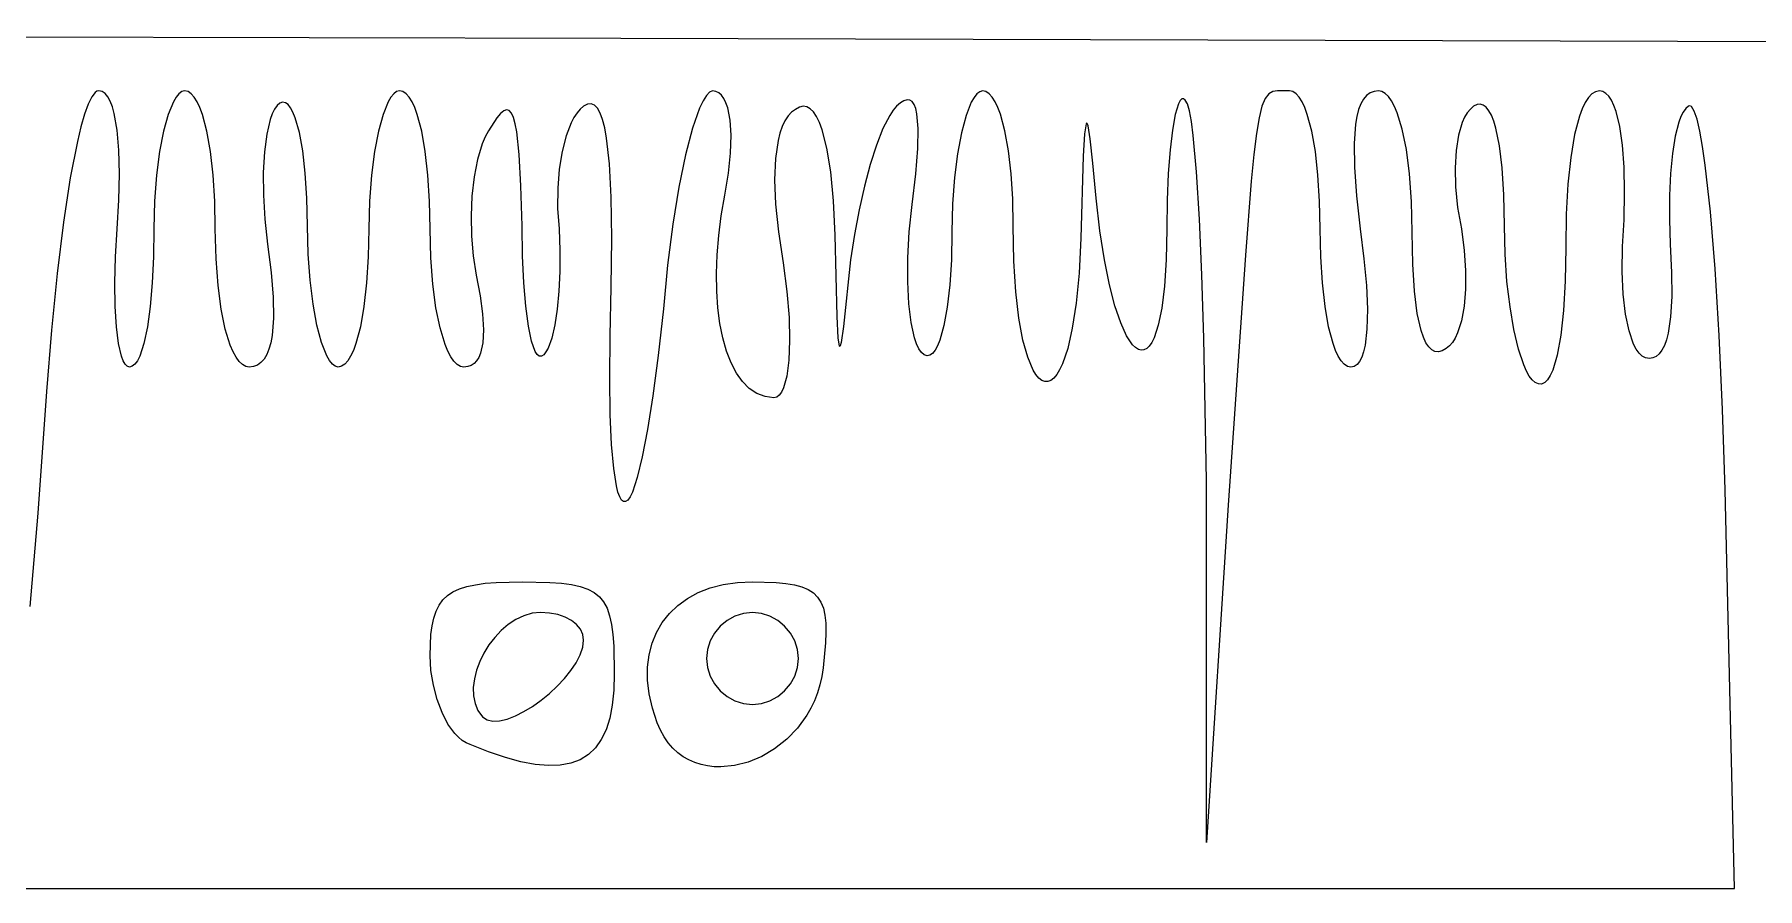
# Model space of a CAD drawing. Extents: x 27 to 7227, y -6929 to 395.
# Drawn here: x 6156.1 to 6601.7, y -6135.3 to -5914.3 of the extents above; entities that cross this region are included whole.
import ezdxf

# ---------------------------------------------------------------- set-up
doc = ezdxf.new("R2010")
doc.units = 0

msp = doc.modelspace()

# ---------------------------------------------------------------- linework, layer by layer
at = {"layer": 'Layer 1'}
for p, q in [((5798.227371, -5914.288787), (6307.72075, -5915.215862)), ((6307.72075, -5915.215862), (6707.118348, -5916.36618)), ((6170.858455, -5930.458991), (6169.933703, -5932.344727)), ((6171.773904, -5929.301118), (6170.858455, -5930.458991)), ((6172.226687, -5929.006393), (6171.773904, -5929.301118)), ((6172.6754, -5928.90715), (6172.226687, -5929.006393)), ((6173.531162, -5929.081559), (6172.6754, -5928.90715)), ((6174.312509, -5929.595482), (6173.531162, -5929.081559)), ((6175.019443, -5930.434968), (6174.312509, -5929.595482)), ((6175.651962, -5931.586064), (6175.019443, -5930.434968)), ((6192.694139, -5930.502983), (6191.985849, -5931.697678)), ((6193.41987, -5929.628036), (6192.694139, -5930.502983)), ((6194.157228, -5929.090278), (6193.41987, -5929.628036)), ((6194.9004, -5928.90715), (6194.157228, -5929.090278)), ((6195.774378, -5929.090278), (6194.9004, -5928.90715)), ((6196.608823, -5929.628036), (6195.774378, -5929.090278)), ((6197.40141, -5930.502983), (6196.608823, -5929.628036)), ((6198.149814, -5931.697678), (6197.40141, -5930.502983)), ((6248.256639, -5930.502983), (6247.548349, -5931.697678)), ((6248.98237, -5929.628036), (6248.256639, -5930.502983)), ((6249.719728, -5929.090278), (6248.98237, -5929.628036)), ((6250.4629, -5928.90715), (6249.719728, -5929.090278)), ((6251.336878, -5929.090278), (6250.4629, -5928.90715)), ((6252.171323, -5929.628036), (6251.336878, -5929.090278)), ((6252.96391, -5930.502983), (6252.171323, -5929.628036)), ((6253.712314, -5931.697678), (6252.96391, -5930.502983)), ((6329.837948, -5930.059068), (6328.983734, -5931.4553)), ((6330.654954, -5929.200012), (6329.837948, -5930.059068)), ((6331.42545, -5928.9072), (6330.654954, -5929.200012)), ((6332.280824, -5929.035874), (6331.42545, -5928.9072)), ((6333.059459, -5929.415696), (6332.280824, -5929.035874)), ((6333.759028, -5930.037364), (6333.059459, -5929.415696)), ((6334.377208, -5930.891575), (6333.759028, -5930.037364)), ((6334.911671, -5931.969029), (6334.377208, -5930.891575)), ((6381.752029, -5931.18412), (6380.946458, -5931.42791)), ((6382.461095, -5931.263567), (6381.752029, -5931.18412)), ((6383.072491, -5931.668577), (6382.461095, -5931.263567)), ((6399.069189, -5930.57628), (6398.360899, -5931.821744)), ((6399.79492, -5929.662191), (6399.069189, -5930.57628)), ((6400.532278, -5929.099242), (6399.79492, -5929.662191)), ((6401.27545, -5928.9072), (6400.532278, -5929.099242)), ((6402.149428, -5929.090135), (6401.27545, -5928.9072)), ((6402.983873, -5929.626536), (6402.149428, -5929.090135)), ((6403.77646, -5930.497801), (6402.983873, -5929.626536)), ((6404.524864, -5931.685325), (6403.77646, -5930.497801)), ((6452.774682, -5930.962938), (6452.339244, -5931.417562)), ((6453.217097, -5930.912942), (6452.774682, -5930.962938)), ((6453.663, -5931.2885), (6453.217097, -5930.912942)), ((6454.239903, -5932.219459), (6453.663, -5931.2885)), ((6474.346621, -5930.89865), (6473.534655, -5932.883988)), ((6475.267883, -5929.688844), (6474.346621, -5930.89865)), ((6476.328671, -5929.069698), (6475.267883, -5929.688844)), ((6477.559216, -5928.85634), (6476.328671, -5929.069698)), ((6480.6505, -5928.9075), (6477.559216, -5928.85634)), ((6481.524478, -5929.090628), (6480.6505, -5928.9075)), ((6482.358923, -5929.628386), (6481.524478, -5929.090628)), ((6483.15151, -5930.503333), (6482.358923, -5929.628386)), ((6483.899914, -5931.698028), (6483.15151, -5930.503333)), ((6499.799719, -5931.028302), (6499.111389, -5932.235787)), ((6500.59967, -5930.095219), (6499.799719, -5931.028302)), ((6501.511242, -5929.433049), (6500.59967, -5930.095219)), ((6502.534436, -5929.038306), (6501.511242, -5929.433049)), ((6503.66925, -5928.9075), (6502.534436, -5929.038306)), ((6504.552142, -5929.073381), (6503.66925, -5928.9075)), ((6505.411779, -5929.564824), (6504.552142, -5929.073381)), ((6506.243511, -5930.372527), (6505.411779, -5929.564824)), ((6507.042687, -5931.487188), (6506.243511, -5930.372527)), ((6557.950239, -5930.602841), (6557.110949, -5931.884155)), ((6558.848828, -5929.670342), (6557.950239, -5930.602841)), ((6559.805552, -5929.100611), (6558.848828, -5929.670342)), ((6560.81925, -5928.9076), (6559.805552, -5929.100611)), ((6561.68412, -5929.063985), (6560.81925, -5928.9076)), ((6562.492016, -5929.526165), (6561.68412, -5929.063985)), ((6563.241777, -5930.283675), (6562.492016, -5929.526165)), ((6563.932238, -5931.32605), (6563.241777, -5930.283675)), ((6564.562239, -5932.642827), (6563.932238, -5931.32605)), ((6169.0043, -5934.92228), (6168.074897, -5938.155606)), ((6169.933703, -5932.344727), (6169.0043, -5934.92228)), ((6176.210068, -5933.034817), (6175.651962, -5931.586064)), ((6176.693759, -5934.767273), (6176.210068, -5933.034817)), ((6177.4379, -5939.027488), (6176.693759, -5934.767273)), ((6190.644846, -5934.97655), (6189.443369, -5939.325125)), ((6191.985849, -5931.697678), (6190.644846, -5934.97655)), ((6198.851709, -5933.194681), (6198.149814, -5931.697678)), ((6199.50477, -5934.97655), (6198.851709, -5933.194681)), ((6200.655087, -5939.325125), (6199.50477, -5934.97655)), ((6217.53584, -5934.83964), (6217.001377, -5936.336254)), ((6218.13309, -5933.61859), (6217.53584, -5934.83964)), ((6218.790802, -5932.692872), (6218.13309, -5933.61859)), ((6219.50665, -5932.08225), (6218.790802, -5932.692872)), ((6220.240908, -5931.828397), (6219.50665, -5932.08225)), ((6220.953073, -5931.948937), (6220.240908, -5931.828397)), ((6221.639659, -5932.427592), (6220.953073, -5931.948937)), ((6222.297177, -5933.248084), (6221.639659, -5932.427592)), ((6222.922139, -5934.394136), (6222.297177, -5933.248084)), ((6223.511057, -5935.849471), (6222.922139, -5934.394136)), ((6224.566806, -5939.622875), (6223.511057, -5935.849471)), ((6246.207346, -5934.97655), (6245.005869, -5939.325125)), ((6247.548349, -5931.697678), (6246.207346, -5934.97655)), ((6254.414209, -5933.194681), (6253.712314, -5931.697678)), ((6255.06727, -5934.97655), (6254.414209, -5933.194681)), ((6256.217587, -5939.325125), (6255.06727, -5934.97655)), ((6275.647409, -5935.823028), (6273.48165, -5939.22595)), ((6276.577391, -5934.717467), (6275.647409, -5935.823028)), ((6277.413193, -5934.029325), (6276.577391, -5934.717467)), ((6278.160628, -5933.773718), (6277.413193, -5934.029325)), ((6278.82551, -5933.965759), (6278.160628, -5933.773718)), ((6279.413652, -5934.620565), (6278.82551, -5933.965759)), ((6279.930869, -5935.75325), (6279.413652, -5934.620565)), ((6280.382973, -5937.378929), (6279.930869, -5935.75325)), ((6295.597354, -5935.760658), (6294.863291, -5937.167161)), ((6296.382578, -5934.565769), (6295.597354, -5935.760658)), ((6297.21431, -5933.598774), (6296.382578, -5934.565769)), ((6298.0879, -5932.87595), (6297.21431, -5933.598774)), ((6299.09249, -5932.34671), (6298.0879, -5932.87595)), ((6300.022666, -5932.251165), (6299.09249, -5932.34671)), ((6300.878427, -5932.59513), (6300.022666, -5932.251165)), ((6301.659775, -5933.384417), (6300.878427, -5932.59513)), ((6302.366709, -5934.624841), (6301.659775, -5933.384417)), ((6302.999228, -5936.322213), (6302.366709, -5934.624841)), ((6328.101615, -5933.359641), (6326.290867, -5938.576375)), ((6328.983734, -5931.4553), (6328.101615, -5933.359641)), ((6335.360094, -5933.260423), (6334.911671, -5931.969029)), ((6335.989513, -5936.447825), (6335.360094, -5933.260423)), ((6350.962242, -5935.375022), (6350.160353, -5936.60673)), ((6351.861799, -5934.394462), (6350.962242, -5935.375022)), ((6352.8567, -5933.6697), (6351.861799, -5934.394462)), ((6353.879515, -5933.10209), (6352.8567, -5933.6697)), ((6354.862796, -5932.886786), (6353.879515, -5933.10209)), ((6355.804218, -5933.022623), (6354.862796, -5932.886786)), ((6356.701455, -5933.508441), (6355.804218, -5933.022623)), ((6357.552184, -5934.343075), (6356.701455, -5933.508441)), ((6358.354077, -5935.525363), (6357.552184, -5934.343075)), ((6359.104809, -5937.054142), (6358.354077, -5935.525363)), ((6377.269163, -5935.232345), (6375.515783, -5938.630587)), ((6378.158063, -5933.914596), (6377.269163, -5935.232345)), ((6379.05045, -5932.8759), (6378.158063, -5933.914596)), ((6380.045544, -5931.992612), (6379.05045, -5932.8759)), ((6380.946458, -5931.42791), (6380.045544, -5931.992612)), ((6383.585057, -5932.401475), (6383.072491, -5931.668577)), ((6383.997629, -5933.464587), (6383.585057, -5932.401475)), ((6384.309044, -5934.860238), (6383.997629, -5933.464587)), ((6384.623753, -5938.658458), (6384.309044, -5934.860238)), ((6397.019896, -5935.227731), (6395.818419, -5939.722025)), ((6398.360899, -5931.821744), (6397.019896, -5935.227731)), ((6405.226759, -5933.170506), (6404.524864, -5931.685325)), ((6405.87982, -5934.934739), (6405.226759, -5933.170506)), ((6407.030138, -5939.22595), (6405.87982, -5934.934739)), ((6451.109667, -5934.999901), (6450.388781, -5939.027563)), ((6451.91427, -5932.255883), (6451.109667, -5934.999901)), ((6452.339244, -5931.417562), (6451.91427, -5932.255883)), ((6454.780761, -5934.085241), (6454.239903, -5932.219459)), ((6455.286738, -5936.834687), (6454.780761, -5934.085241)), ((6472.801754, -5935.829731), (6472.117688, -5939.92075)), ((6473.534655, -5932.883988), (6472.801754, -5935.829731)), ((6484.601809, -5933.195031), (6483.899914, -5931.698028)), ((6485.25487, -5934.9769), (6484.601809, -5933.195031)), ((6486.405188, -5939.325475), (6485.25487, -5934.9769)), ((6498.069592, -5935.487916), (6497.716125, -5937.539538)), ((6498.53468, -5933.721162), (6498.069592, -5935.487916)), ((6499.111389, -5932.235787), (6498.53468, -5933.721162)), ((6507.804656, -5932.899504), (6507.042687, -5931.487188)), ((6508.524768, -5934.600176), (6507.804656, -5932.899504)), ((6509.820813, -5938.829375), (6508.524768, -5934.600176)), ((6525.941922, -5935.692984), (6525.323742, -5937.055883)), ((6526.641491, -5934.533561), (6525.941922, -5935.692984)), ((6527.420126, -5933.590403), (6526.641491, -5934.533561)), ((6528.2755, -5932.8763), (6527.420126, -5933.590403)), ((6529.149478, -5932.447838), (6528.2755, -5932.8763)), ((6529.983923, -5932.350751), (6529.149478, -5932.447838)), ((6530.77651, -5932.58155), (6529.983923, -5932.350751)), ((6531.524914, -5933.136748), (6530.77651, -5932.58155)), ((6532.226809, -5934.012857), (6531.524914, -5933.136748)), ((6532.87987, -5935.206388), (6532.226809, -5934.012857)), ((6533.481771, -5936.713852), (6532.87987, -5935.206388)), ((6555.614917, -5935.437418), (6554.370031, -5940.218513)), ((6556.332121, -5933.500331), (6555.614917, -5935.437418)), ((6557.110949, -5931.884155), (6556.332121, -5933.500331)), ((6565.130615, -5934.223541), (6564.562239, -5932.642827)), ((6566.077844, -5938.134925), (6565.130615, -5934.223541)), ((6581.856726, -5935.560535), (6581.307922, -5937.006374)), ((6582.46134, -5934.378632), (6581.856726, -5935.560535)), ((6583.121765, -5933.478107), (6582.46134, -5934.378632)), ((6583.838, -5932.8764), (6583.121765, -5933.478107)), ((6584.209998, -5932.789322), (6583.838, -5932.8764)), ((6584.581559, -5932.970395), (6584.209998, -5932.789322)), ((6585.32163, -5934.112), (6584.581559, -5932.970395)), ((6586.054725, -5936.251217), (6585.32163, -5934.112)), ((6168.074897, -5938.155606), (6167.150145, -5942.008663)), ((6177.884384, -5944.255085), (6177.4379, -5939.027488)), ((6189.443369, -5939.325125), (6188.427927, -5944.603879)), ((6201.582163, -5944.603879), (6200.655087, -5939.325125)), ((6216.130112, -5940.077111), (6215.5379, -5944.683031)), ((6217.001377, -5936.336254), (6216.130112, -5940.077111)), ((6225.436521, -5944.438076), (6224.566806, -5939.622875)), ((6245.005869, -5939.325125), (6243.990427, -5944.603879)), ((6257.144663, -5944.603879), (6256.217587, -5939.325125)), ((6273.48165, -5939.22595), (6272.634996, -5940.813449)), ((6280.775778, -5939.512716), (6280.382973, -5937.378929)), ((6281.406748, -5945.365075), (6280.775778, -5939.512716)), ((6294.863291, -5937.167161), (6293.567246, -5940.5499)), ((6303.557334, -5938.48235), (6302.999228, -5936.322213)), ((6304.041025, -5941.111063), (6303.557334, -5938.48235)), ((6326.290867, -5938.576375), (6324.480119, -5945.476725)), ((6336.246861, -5940.379368), (6335.989513, -5936.447825)), ((6348.858882, -5939.804984), (6348.363951, -5941.762229)), ((6349.458458, -5938.084934), (6348.858882, -5939.804984)), ((6350.160353, -5936.60673), (6349.458458, -5938.084934)), ((6359.802056, -5938.92825), (6359.104809, -5937.054142)), ((6361.026791, -5943.7078), (6359.802056, -5938.92825)), ((6375.515783, -5938.630587), (6373.818214, -5942.921798)), ((6384.519884, -5943.814739), (6384.623753, -5938.658458)), ((6395.818419, -5939.722025), (6394.802977, -5945.146497)), ((6407.957213, -5944.41013), (6407.030138, -5939.22595)), ((6427.652135, -5940.022852), (6427.295567, -5945.749619)), ((6428.064513, -5937.440075), (6427.652135, -5940.022852)), ((6428.178507, -5937.274729), (6428.064513, -5937.440075)), ((6428.297444, -5937.298615), (6428.178507, -5937.274729)), ((6428.551304, -5937.90827), (6428.297444, -5937.298615)), ((6429.131114, -5941.334419), (6428.551304, -5937.90827)), ((6450.388781, -5939.027563), (6449.779516, -5944.171435)), ((6455.758996, -5940.416639), (6455.286738, -5936.834687)), ((6472.117688, -5939.92075), (6471.452224, -5945.341917)), ((6487.332263, -5944.604229), (6486.405188, -5939.325475)), ((6497.716125, -5937.539538), (6497.344055, -5942.511333)), ((6510.893615, -5944.100371), (6509.820813, -5938.829375)), ((6525.323742, -5937.055883), (6524.340856, -5940.340947)), ((6534.030188, -5938.531763), (6533.481771, -5936.713852)), ((6534.957263, -5943.084967), (6534.030188, -5938.531763)), ((6554.370031, -5940.218513), (6553.385595, -5946.115818)), ((6566.764624, -5942.976487), (6566.077844, -5938.134925)), ((6581.307922, -5937.006374), (6580.377746, -5940.620103)), ((6586.777355, -5939.33805), (6586.054725, -5936.251217)), ((6587.486033, -5943.322502), (6586.777355, -5939.33805)), ((6167.150145, -5942.008663), (6165.3332, -5951.429788)), ((6178.033212, -5950.338442), (6177.884384, -5944.255085)), ((6188.427927, -5944.603879), (6187.645029, -5950.673284)), ((6202.267392, -5950.673284), (6201.582163, -5944.603879)), ((6215.5379, -5944.683031), (6215.243344, -5949.995885)), ((6226.092295, -5950.164853), (6225.436521, -5944.438076)), ((6243.990427, -5944.603879), (6243.207529, -5950.673284)), ((6257.829892, -5950.673284), (6257.144663, -5944.603879)), ((6271.880197, -5942.586983), (6270.641513, -5946.617741)), ((6272.634996, -5940.813449), (6271.880197, -5942.586983)), ((6292.53165, -5944.583763), (6291.793711, -5949.138523)), ((6293.567246, -5940.5499), (6292.53165, -5944.583763)), ((6304.785166, -5947.797472), (6304.041025, -5941.111063)), ((6336.113536, -5944.980637), (6336.246861, -5940.379368)), ((6348.363951, -5941.762229), (6347.697325, -5946.3697)), ((6362.009679, -5949.854709), (6361.026791, -5943.7078)), ((6373.818214, -5942.921798), (6372.204363, -5947.95715)), ((6383.988133, -5950.347685), (6384.519884, -5943.814739)), ((6408.642442, -5950.33845), (6407.957213, -5944.41013)), ((6429.822545, -5947.625502), (6429.131114, -5941.334419)), ((6449.779516, -5944.171435), (6449.309777, -5950.264086)), ((6456.607006, -5949.873421), (6455.758996, -5940.416639)), ((6488.017492, -5950.673634), (6487.332263, -5944.604229)), ((6497.344055, -5942.511333), (6497.418469, -5948.664455)), ((6511.705969, -5950.33875), (6510.893615, -5944.100371)), ((6523.711438, -5944.286438), (6523.454089, -5948.790035)), ((6524.340856, -5940.340947), (6523.711438, -5944.286438)), ((6535.642492, -5948.838095), (6534.957263, -5943.084967)), ((6567.181652, -5948.664513), (6566.764624, -5942.976487)), ((6580.377746, -5940.620103), (6579.670812, -5945.080294)), ((6588.17727, -5948.154575), (6587.486033, -5943.322502)), ((6270.641513, -5946.617741), (6269.756296, -5951.169396)), ((6281.870285, -5953.431247), (6281.406748, -5945.365075)), ((6291.793711, -5949.138523), (6291.390634, -5954.083958)), ((6305.23165, -5956.427952), (6304.785166, -5947.797472)), ((6324.480119, -5945.476725), (6322.743787, -5953.828147)), ((6335.570933, -5950.17722), (6336.113536, -5944.980637)), ((6347.697325, -5946.3697), (6347.477183, -5951.870139)), ((6372.204363, -5947.95715), (6370.702135, -5953.587814)), ((6394.802977, -5945.146497), (6394.020079, -5951.343019)), ((6427.295567, -5945.749619), (6426.67545, -5967.0072)), ((6430.6442, -5956.6885), (6429.822545, -5947.625502)), ((6471.452224, -5945.341917), (6470.775134, -5952.278105)), ((6497.418469, -5948.664455), (6497.939367, -5956.026808)), ((6523.454089, -5948.790035), (6523.587414, -5953.749423)), ((6536.067272, -5955.763242), (6535.642492, -5948.838095)), ((6553.385595, -5946.115818), (6552.67091, -5953.017714)), ((6567.319628, -5955.115288), (6567.181652, -5948.664513)), ((6579.670812, -5945.080294), (6579.187121, -5950.247423)), ((6589.493469, -5960.1616), (6588.17727, -5948.154575)), ((6165.3332, -5951.429788), (6163.590673, -5962.897301)), ((6177.884384, -5957.165938), (6178.033212, -5950.338442)), ((6187.645029, -5950.673284), (6187.141184, -5957.393817)), ((6202.692172, -5957.393817), (6202.267392, -5950.673284)), ((6215.243344, -5949.995885), (6215.265048, -5955.857543)), ((6226.506223, -5956.672985), (6226.092295, -5950.164853)), ((6243.207529, -5950.673284), (6242.703684, -5957.393817)), ((6258.254672, -5957.393817), (6257.829892, -5950.673284)), ((6269.756296, -5951.169396), (6269.215244, -5956.093125)), ((6282.2129, -5963.83215), (6281.870285, -5953.431247)), ((6334.60045, -5955.8947), (6335.570933, -5950.17722)), ((6347.477183, -5951.870139), (6347.72213, -5958.226341)), ((6362.732116, -5957.359677), (6362.009679, -5949.854709)), ((6370.702135, -5953.587814), (6369.339436, -5959.664963)), ((6383.0192, -5958.2759), (6383.988133, -5950.347685)), ((6394.020079, -5951.343019), (6393.516234, -5958.153462)), ((6409.067222, -5956.862083), (6408.642442, -5950.33845)), ((6449.309777, -5950.264086), (6449.00747, -5957.138085)), ((6457.334094, -5962.046313), (6456.607006, -5949.873421)), ((6470.775134, -5952.278105), (6469.265148, -5971.435031)), ((6488.442272, -5957.394167), (6488.017492, -5950.673634)), ((6512.220666, -5957.470098), (6511.705969, -5950.33875)), ((6552.67091, -5953.017714), (6552.235278, -5960.812581)), ((6579.187121, -5950.247423), (6578.926672, -5955.981966)), ((6177.4379, -5964.62595), (6177.884384, -5957.165938)), ((6187.141184, -5957.393817), (6186.9629, -5964.62595)), ((6202.8379, -5964.62595), (6202.692172, -5957.393817)), ((6215.265048, -5955.857543), (6215.621616, -5962.109875)), ((6226.6504, -5963.83225), (6226.506223, -5956.672985)), ((6242.703684, -5957.393817), (6242.5254, -5964.62595)), ((6258.4004, -5964.62595), (6258.254672, -5957.393817)), ((6269.215244, -5956.093125), (6269.009055, -5961.2401)), ((6291.390634, -5954.083958), (6291.359629, -5959.289842)), ((6305.380478, -5967.049008), (6305.23165, -5956.427952)), ((6322.743787, -5953.828147), (6321.156288, -5963.398097)), ((6333.687901, -5961.192051), (6334.60045, -5955.8947)), ((6363.1755, -5966.2134), (6362.732116, -5957.359677)), ((6409.21295, -5963.8322), (6409.067222, -5956.862083)), ((6431.634063, -5965.131783), (6430.6442, -5956.6885)), ((6449.00747, -5957.138085), (6448.9005, -5964.626)), ((6488.588, -5964.6263), (6488.442272, -5957.394167)), ((6497.939367, -5956.026808), (6498.90675, -5964.6263)), ((6512.4005, -5965.42), (6512.220666, -5957.470098)), ((6523.587414, -5953.749423), (6524.130017, -5959.062284)), ((6536.213, -5963.8325), (6536.067272, -5955.763242)), ((6567.16925, -5962.2451), (6567.319628, -5955.115288)), ((6578.926672, -5955.981966), (6578.889465, -5962.1444)), ((6215.621616, -5962.109875), (6216.33165, -5968.59475)), ((6269.009055, -5961.2401), (6269.128427, -5966.461497)), ((6291.359629, -5959.289842), (6291.7379, -5964.62595)), ((6333.029989, -5966.349876), (6333.687901, -5961.192051)), ((6347.72213, -5958.226341), (6348.450767, -5965.401096)), ((6369.339436, -5959.664963), (6368.144172, -5966.039767)), ((6382.309166, -5965.318883), (6383.0192, -5958.2759)), ((6393.516234, -5958.153462), (6393.33795, -5965.4197)), ((6457.94956, -5976.52604), (6457.334094, -5962.046313)), ((6524.130017, -5959.062284), (6525.1005, -5964.6263)), ((6552.235278, -5960.812581), (6552.088, -5969.3888)), ((6566.756872, -5969.184242), (6567.16925, -5962.2451)), ((6578.889465, -5962.1444), (6579.0755, -5968.5952)), ((6590.698046, -5974.95915), (6589.493469, -5960.1616)), ((6163.590673, -5962.897301), (6161.959775, -5976.122852)), ((6176.988315, -5971.858083), (6177.4379, -5964.62595)), ((6186.9629, -5964.62595), (6186.852829, -5971.858083)), ((6203.017734, -5972.313869), (6202.8379, -5964.62595)), ((6226.828684, -5971.098459), (6226.6504, -5963.83225)), ((6242.5254, -5964.62595), (6242.379672, -5971.858083)), ((6258.580234, -5972.085962), (6258.4004, -5964.62595)), ((6269.128427, -5966.461497), (6269.56406, -5971.608489)), ((6282.321421, -5971.547972), (6282.2129, -5963.83215)), ((6291.7379, -5964.62595), (6291.925485, -5970.224041)), ((6305.23165, -5979.70715), (6305.380478, -5967.049008)), ((6321.156288, -5963.398097), (6319.792037, -5973.954029)), ((6332.620901, -5971.340269), (6333.029989, -5966.349876)), ((6348.450767, -5965.401096), (6349.6817, -5973.3572)), ((6363.683996, -5987.297356), (6363.1755, -5966.2134)), ((6368.144172, -5966.039767), (6367.14425, -5972.5634)), ((6381.952598, -5972.054912), (6382.309166, -5965.318883)), ((6393.33795, -5965.4197), (6393.193773, -5972.578965)), ((6409.391621, -5972.937063), (6409.21295, -5963.8322)), ((6426.67545, -5967.0072), (6426.217726, -5976.040765)), ((6432.796009, -5972.591405), (6431.634063, -5965.131783)), ((6448.9005, -5964.626), (6448.747796, -5972.646828)), ((6488.733728, -5971.858433), (6488.588, -5964.6263)), ((6498.90675, -5964.6263), (6499.91134, -5972.314191)), ((6512.547778, -5973.715618), (6512.4005, -5965.42)), ((6525.1005, -5964.6263), (6525.808984, -5970.156179)), ((6536.391284, -5971.171603), (6536.213, -5963.8325)), ((6216.33165, -5968.59475), (6217.299033, -5975.884228)), ((6227.332529, -5977.908889), (6226.828684, -5971.098459)), ((6291.925485, -5970.224041), (6291.89913, -5975.6268)), ((6332.454823, -5976.135325), (6332.620901, -5971.340269)), ((6469.265148, -5971.435031), (6464.7755, -6036.0635)), ((6525.808984, -5970.156179), (6526.154699, -5975.379103)), ((6536.895129, -5978.194443), (6536.391284, -5971.171603)), ((6552.088, -5969.3888), (6551.942272, -5978.084379)), ((6566.697961, -5975.639681), (6566.756872, -5969.184242)), ((6579.0755, -5968.5952), (6579.486328, -5975.847468)), ((6176.817783, -5978.578616), (6176.988315, -5971.858083)), ((6186.852829, -5971.858083), (6186.528818, -5978.578616)), ((6203.532431, -5979.248342), (6203.017734, -5972.313869)), ((6217.299033, -5975.884228), (6217.819931, -5982.262133)), ((6242.379672, -5971.858083), (6241.954892, -5978.578616)), ((6259.094931, -5978.913458), (6258.580234, -5972.085962)), ((6269.56406, -5971.608489), (6270.30665, -5976.53225)), ((6282.63458, -5978.528948), (6282.321421, -5971.547972)), ((6291.89913, -5975.6268), (6291.668137, -5980.713302)), ((6319.792037, -5973.954029), (6318.72545, -5985.2634)), ((6349.6817, -5973.3572), (6350.653734, -5980.783103)), ((6367.14425, -5972.5634), (6365.296301, -5989.877044)), ((6381.930894, -5978.325855), (6381.952598, -5972.054912)), ((6393.193773, -5972.578965), (6392.779845, -5979.087097)), ((6409.898179, -5980.897813), (6409.391621, -5972.937063)), ((6434.097482, -5979.051089), (6432.796009, -5972.591405)), ((6448.747796, -5972.646828), (6448.311387, -5979.456103)), ((6489.158508, -5978.578966), (6488.733728, -5971.858433)), ((6499.91134, -5972.314191), (6500.543859, -5979.24865)), ((6512.98341, -5980.736895), (6512.547778, -5973.715618)), ((6526.154699, -5975.379103), (6526.146948, -5980.211357)), ((6566.973913, -5981.499798), (6566.697961, -5975.639681)), ((6579.486328, -5975.847468), (6579.534387, -5982.113747)), ((6591.763098, -5992.14725), (6590.698046, -5974.95915)), ((6161.959775, -5976.122852), (6160.477714, -5990.818085)), ((6176.9077, -5984.648021), (6176.817783, -5978.578616)), ((6186.528818, -5978.578616), (6186.000168, -5984.648021)), ((6204.344785, -5985.345653), (6203.532431, -5979.248342)), ((6228.115427, -5984.105409), (6227.332529, -5977.908889)), ((6241.954892, -5978.578616), (6241.269663, -5984.648021)), ((6259.907285, -5984.996815), (6259.094931, -5978.913458)), ((6270.30665, -5976.53225), (6271.30969, -5981.885397)), ((6283.133774, -5984.635553), (6282.63458, -5978.528948)), ((6304.912298, -5992.300752), (6305.23165, -5979.70715)), ((6332.525942, -5980.707139), (6332.454823, -5976.135325)), ((6382.22545, -5983.973581), (6381.930894, -5978.325855)), ((6392.779845, -5979.087097), (6392.124071, -5984.813874)), ((6426.217726, -5976.040765), (6425.469322, -5983.799986)), ((6435.505927, -5984.494555), (6434.097482, -5979.051089)), ((6448.311387, -5979.456103), (6447.623829, -5985.070101)), ((6458.462707, -5992.90333), (6457.94956, -5976.52604)), ((6489.843737, -5984.648371), (6489.158508, -5978.578966)), ((6500.543859, -5979.24865), (6500.804309, -5985.345959)), ((6526.146948, -5980.211357), (6525.795031, -5984.569225)), ((6537.678027, -5984.733588), (6536.895129, -5978.194443)), ((6551.942272, -5978.084379), (6551.517492, -5985.673056)), ((6177.239462, -5989.926775), (6176.9077, -5984.648021)), ((6186.000168, -5984.648021), (6185.276181, -5989.926775)), ((6217.819931, -5982.262133), (6217.894345, -5987.709862)), ((6229.130869, -5989.529888), (6228.115427, -5984.105409)), ((6241.269663, -5984.648021), (6240.342587, -5989.926775)), ((6271.30969, -5981.885397), (6271.931357, -5986.615334)), ((6283.8004, -5989.728263), (6283.133774, -5984.635553)), ((6291.668137, -5980.713302), (6291.241806, -5985.362625)), ((6332.828443, -5985.027805), (6332.525942, -5980.707139)), ((6350.653734, -5980.783103), (6351.207188, -5987.520677)), ((6382.817662, -5988.83996), (6382.22545, -5983.973581)), ((6392.124071, -5984.813874), (6391.254356, -5989.629075)), ((6410.688441, -5987.705147), (6409.898179, -5980.897813)), ((6425.469322, -5983.799986), (6424.474422, -5990.294165)), ((6436.988786, -5988.905526), (6435.505927, -5984.494555)), ((6490.770812, -5989.927125), (6489.843737, -5984.648371)), ((6513.698095, -5986.474529), (6512.98341, -5980.736895)), ((6525.795031, -5984.569225), (6525.108251, -5988.368989)), ((6538.693469, -5990.621606), (6537.678027, -5984.733588)), ((6567.566125, -5986.652975), (6566.973913, -5981.499798)), ((6579.534387, -5982.113747), (6579.228979, -5987.375433)), ((6205.417588, -5990.522088), (6204.344785, -5985.345653)), ((6217.894345, -5987.709862), (6217.522275, -5992.208813)), ((6260.980088, -5990.224413), (6259.907285, -5984.996815)), ((6271.931357, -5986.615334), (6272.162351, -5990.694154)), ((6291.241806, -5985.362625), (6290.629441, -5989.453845)), ((6318.72545, -5985.2634), (6317.370494, -5997.365947)), ((6333.356513, -5989.069419), (6332.828443, -5985.027805)), ((6334.104337, -5992.804075), (6333.356513, -5989.069419)), ((6351.207188, -5987.520677), (6351.369969, -5993.476902)), ((6363.942895, -5992.779185), (6363.683996, -5987.297356)), ((6383.688927, -5992.76686), (6382.817662, -5988.83996)), ((6411.718223, -5993.349764), (6410.688441, -5987.705147)), ((6438.513503, -5992.267724), (6436.988786, -5988.905526)), ((6447.623829, -5985.070101), (6446.71768, -5989.505102)), ((6500.804309, -5985.345959), (6500.692688, -5990.5224)), ((6514.682531, -5990.919219), (6513.698095, -5986.474529)), ((6525.108251, -5988.368989), (6524.09591, -5991.526934)), ((6551.517492, -5985.673056), (6550.832263, -5992.089718)), ((6568.455993, -5990.987592), (6567.566125, -5986.652975)), ((6579.228979, -5987.375433), (6578.579406, -5991.613925)), ((6160.477714, -5990.818085), (6159.1817, -6006.69465)), ((6177.794467, -5994.27535), (6177.239462, -5989.926775)), ((6185.276181, -5989.926775), (6184.366159, -5994.27535)), ((6206.713632, -5994.693929), (6205.417588, -5990.522088)), ((6217.522275, -5992.208813), (6217.168808, -5994.096682)), ((6230.332346, -5994.024192), (6229.130869, -5989.529888)), ((6240.342587, -5989.926775), (6239.19227, -5994.27535)), ((6262.276132, -5994.484627), (6260.980088, -5990.224413)), ((6272.162351, -5990.694154), (6271.993369, -5994.09395)), ((6284.615854, -5993.667551), (6283.8004, -5989.728263)), ((6285.561533, -5996.313895), (6284.615854, -5993.667551)), ((6289.840341, -5992.866037), (6288.883811, -5995.47828)), ((6290.629441, -5989.453845), (6289.840341, -5992.866037)), ((6304.834792, -6003.28864), (6304.912298, -5992.300752)), ((6335.066103, -5996.203867), (6334.104337, -5992.804075)), ((6351.369969, -5993.476902), (6351.169981, -5998.558762)), ((6364.266906, -5994.9868), (6363.942895, -5992.779185)), ((6365.296301, -5989.877044), (6364.702539, -5993.994615)), ((6384.22339, -5994.32859), (6383.688927, -5992.76686)), ((6390.198607, -5993.402479), (6389.609689, -5994.857814)), ((6391.254356, -5989.629075), (6390.198607, -5993.402479)), ((6412.943342, -5997.822361), (6411.718223, -5993.349764)), ((6424.474422, -5990.294165), (6423.277208, -5995.532605)), ((6440.047522, -5994.56487), (6438.513503, -5992.267724)), ((6445.625495, -5992.777382), (6445.019812, -5993.98259)), ((6446.71768, -5989.505102), (6445.625495, -5992.777382)), ((6459.21925, -6029.7135), (6458.462707, -5992.90333)), ((6491.92113, -5994.2757), (6490.770812, -5989.927125)), ((6500.692688, -5990.5224), (6500.208996, -5994.694253)), ((6515.272999, -5992.653803), (6514.682531, -5990.919219)), ((6515.927417, -5994.061663), (6515.272999, -5992.653803)), ((6523.470561, -5992.839063), (6522.767309, -5993.959343)), ((6524.09591, -5991.526934), (6523.470561, -5992.839063)), ((6539.894946, -5995.691068), (6538.693469, -5990.621606)), ((6550.832263, -5992.089718), (6549.905188, -5997.26925)), ((6569.624914, -5994.392031), (6568.455993, -5990.987592)), ((6578.128465, -5993.34366), (6577.59497, -5994.81062)), ((6578.579406, -5991.613925), (6578.128465, -5993.34366)), ((6592.660717, -6011.325925), (6591.763098, -5992.14725)), ((6178.554111, -5997.554222), (6177.794467, -5994.27535)), ((6179.004859, -5998.748917), (6178.554111, -5997.554222)), ((6183.279404, -5997.554222), (6182.672658, -5998.748917)), ((6184.366159, -5994.27535), (6183.279404, -5997.554222)), ((6207.433744, -5996.376967), (6206.713632, -5994.693929)), ((6208.195712, -5997.777464), (6207.433744, -5996.376967)), ((6208.994889, -5998.884955), (6208.195712, -5997.777464)), ((6216.127011, -5997.137581), (6215.438681, -5998.285961)), ((6216.70372, -5995.74038), (6216.127011, -5997.137581)), ((6217.168808, -5994.096682), (6216.70372, -5995.74038)), ((6231.673349, -5997.430192), (6230.332346, -5994.024192)), ((6232.381639, -5998.675662), (6231.673349, -5997.430192)), ((6237.837314, -5997.554222), (6237.08891, -5998.748917)), ((6238.539209, -5996.057219), (6237.837314, -5997.554222)), ((6239.19227, -5994.27535), (6238.539209, -5996.057219)), ((6262.996244, -5996.217083), (6262.276132, -5994.484627)), ((6263.758212, -5997.665836), (6262.996244, -5996.217083)), ((6264.557389, -5998.816932), (6263.758212, -5997.665836)), ((6270.969594, -5997.859427), (6270.418271, -5998.744841)), ((6271.415109, -5996.786814), (6270.969594, -5997.859427)), ((6271.993369, -5994.09395), (6271.415109, -5996.786814)), ((6286.077393, -5997.108611), (6285.561533, -5996.313895)), ((6286.618833, -5997.52777), (6286.077393, -5997.108611)), ((6287.183527, -5997.553929), (6286.618833, -5997.52777)), ((6287.76915, -5997.16965), (6287.183527, -5997.553929)), ((6288.345665, -5996.446632), (6287.76915, -5997.16965)), ((6288.883811, -5995.47828), (6288.345665, -5996.446632)), ((6317.370494, -5997.365947), (6315.996934, -6007.781389)), ((6336.235996, -5999.240891), (6335.066103, -5996.203867)), ((6364.363533, -5995.035828), (6364.266906, -5994.9868)), ((6364.467863, -5994.886032), (6364.363533, -5995.035828)), ((6364.702539, -5993.994615), (6364.467863, -5994.886032)), ((6384.82064, -5995.59615), (6384.22339, -5994.32859)), ((6385.478352, -5996.549776), (6384.82064, -5995.59615)), ((6386.1942, -5997.1697), (6385.478352, -5996.549776)), ((6386.928458, -5997.423553), (6386.1942, -5997.1697)), ((6387.640623, -5997.303013), (6386.928458, -5997.423553)), ((6388.327209, -5996.824358), (6387.640623, -5997.303013)), ((6388.984727, -5996.003866), (6388.327209, -5996.824358)), ((6389.609689, -5994.857814), (6388.984727, -5996.003866)), ((6414.319615, -6001.113637), (6412.943342, -5997.822361)), ((6423.277208, -5995.532605), (6421.921864, -5999.524607)), ((6440.807846, -5995.308962), (6440.047522, -5994.56487)), ((6441.558288, -5995.780688), (6440.807846, -5995.308962)), ((6442.294776, -5995.978011), (6441.558288, -5995.780688)), ((6443.013242, -5995.898897), (6442.294776, -5995.978011)), ((6443.709617, -5995.541313), (6443.013242, -5995.898897)), ((6444.37983, -5994.903222), (6443.709617, -5995.541313)), ((6445.019812, -5993.98259), (6444.37983, -5994.903222)), ((6492.574191, -5996.057569), (6491.92113, -5994.2757)), ((6493.276086, -5997.554572), (6492.574191, -5996.057569)), ((6494.02449, -5998.749267), (6493.276086, -5997.554572)), ((6499.353234, -5997.7778), (6498.785827, -5998.885296)), ((6499.827624, -5996.377297), (6499.353234, -5997.7778)), ((6500.208996, -5994.694253), (6499.827624, -5996.377297)), ((6516.644621, -5995.141635), (6515.927417, -5994.061663)), ((6517.423449, -5995.892559), (6516.644621, -5995.141635)), ((6518.262739, -5996.313269), (6517.423449, -5995.892559)), ((6519.161328, -5996.402605), (6518.262739, -5996.313269)), ((6520.118052, -5996.159403), (6519.161328, -5996.402605)), ((6521.13175, -5995.5825), (6520.118052, -5996.159403)), ((6521.987318, -5994.87731), (6521.13175, -5995.5825)), ((6522.767309, -5993.959343), (6521.987318, -5994.87731)), ((6541.235949, -5999.774541), (6539.894946, -5995.691068)), ((6549.905188, -5997.26925), (6548.75487, -6001.146538)), ((6570.308206, -5995.710553), (6569.624914, -5994.392031)), ((6571.054284, -5996.754673), (6570.308206, -5995.710553)), ((6571.860824, -5997.51044), (6571.054284, -5996.754673)), ((6572.7255, -5997.9639), (6571.860824, -5997.51044)), ((6573.729896, -5998.122418), (6572.7255, -5997.9639)), ((6574.658715, -5998.00421), (6573.729896, -5998.122418)), ((6575.510795, -5997.611601), (6574.658715, -5998.00421)), ((6576.284973, -5996.946916), (6575.510795, -5997.611601)), ((6576.980085, -5996.01248), (6576.284973, -5996.946916)), ((6577.59497, -5994.81062), (6576.980085, -5996.01248)), ((6179.49979, -5999.623864), (6179.004859, -5998.748917)), ((6180.036579, -6000.161622), (6179.49979, -5999.623864)), ((6180.6129, -6000.34475), (6180.036579, -6000.161622)), ((6181.338243, -6000.161622), (6180.6129, -6000.34475)), ((6182.025217, -5999.623864), (6181.338243, -6000.161622)), ((6182.672658, -5998.748917), (6182.025217, -5999.623864)), ((6209.826621, -5999.688976), (6208.994889, -5998.884955)), ((6210.686258, -6000.179062), (6209.826621, -5999.688976)), ((6211.56915, -6000.34475), (6210.686258, -6000.179062)), ((6212.703964, -6000.214913), (6211.56915, -6000.34475)), ((6213.727158, -5999.826952), (6212.703964, -6000.214913)), ((6214.63873, -5999.183193), (6213.727158, -5999.826952)), ((6215.438681, -5998.285961), (6214.63873, -5999.183193)), ((6233.10737, -5999.589755), (6232.381639, -5998.675662)), ((6233.844728, -6000.152707), (6233.10737, -5999.589755)), ((6234.5879, -6000.34475), (6233.844728, -6000.152707)), ((6235.461878, -6000.161622), (6234.5879, -6000.34475)), ((6236.296323, -5999.623864), (6235.461878, -6000.161622)), ((6237.08891, -5998.748917), (6236.296323, -5999.623864)), ((6265.389121, -5999.656418), (6264.557389, -5998.816932)), ((6266.248758, -6000.170341), (6265.389121, -5999.656418)), ((6267.13165, -6000.34475), (6266.248758, -6000.170341)), ((6268.11783, -6000.243011), (6267.13165, -6000.34475)), ((6268.993552, -5999.940121), (6268.11783, -6000.243011)), ((6269.759978, -5999.439568), (6268.993552, -5999.940121)), ((6270.418271, -5998.744841), (6269.759978, -5999.439568)), ((6337.608202, -6001.887242), (6336.235996, -5999.240891)), ((6339.176908, -6004.115012), (6337.608202, -6001.887242)), ((6350.63513, -6002.67324), (6349.793321, -6005.727317)), ((6351.169981, -5998.558762), (6350.63513, -6002.67324)), ((6415.050627, -6002.313371), (6414.319615, -6001.113637)), ((6415.802858, -6003.214288), (6415.050627, -6002.313371)), ((6420.452574, -6002.279474), (6419.689006, -6003.195889)), ((6421.198701, -6001.056101), (6420.452574, -6002.279474)), ((6421.921864, -5999.524607), (6421.198701, -6001.056101)), ((6494.817077, -5999.624214), (6494.02449, -5998.749267)), ((6495.651522, -6000.161972), (6494.817077, -5999.624214)), ((6496.5255, -6000.3451), (6495.651522, -6000.161972)), ((6497.37196, -6000.179411), (6496.5255, -6000.3451)), ((6498.125402, -5999.689322), (6497.37196, -6000.179411)), ((6498.785827, -5998.885296), (6498.125402, -5999.689322)), ((6541.944239, -6001.39421), (6541.235949, -5999.774541)), ((6542.66997, -6002.704596), (6541.944239, -6001.39421)), ((6543.407328, -6003.684769), (6542.66997, -6002.704596)), ((6548.101809, -6002.576493), (6547.399914, -6003.656469)), ((6548.75487, -6001.146538), (6548.101809, -6002.576493)), ((6159.1817, -6006.69465), (6156.913619, -6038.164067)), ((6304.980526, -6012.664999), (6304.834792, -6003.28864)), ((6340.936299, -6005.896299), (6339.176908, -6004.115012)), ((6342.880563, -6007.203196), (6340.936299, -6005.896299)), ((6349.266028, -6006.827638), (6348.672459, -6007.627976)), ((6349.793321, -6005.727317), (6349.266028, -6006.827638)), ((6416.570786, -6003.815222), (6415.802858, -6003.214288)), ((6417.348888, -6004.115013), (6416.570786, -6003.815222)), ((6418.13164, -6004.112496), (6417.348888, -6004.115013)), ((6418.913521, -6003.806509), (6418.13164, -6004.112496)), ((6419.689006, -6003.195889), (6418.913521, -6003.806509)), ((6544.1505, -6004.3138), (6543.407328, -6003.684769)), ((6545.024478, -6004.715132), (6544.1505, -6004.3138)), ((6545.858923, -6004.733927), (6545.024478, -6004.715132)), ((6546.65151, -6004.378327), (6545.858923, -6004.733927)), ((6547.399914, -6003.656469), (6546.65151, -6004.378327)), ((6315.996934, -6007.781389), (6314.623374, -6016.515539)), ((6345.003884, -6008.007798), (6342.880563, -6007.203196)), ((6347.30045, -6008.2822), (6345.003884, -6008.007798)), ((6348.016104, -6008.116706), (6347.30045, -6008.2822)), ((6348.672459, -6007.627976), (6348.016104, -6008.116706)), ((6593.363, -6032.0952), (6592.660717, -6011.325925)), ((6305.330898, -6020.424016), (6304.980526, -6012.664999)), ((6305.867304, -6026.559878), (6305.330898, -6020.424016)), ((6314.623374, -6016.515539), (6313.268418, -6023.574212)), ((6313.268418, -6023.574212), (6311.950668, -6028.96322)), ((6306.571141, -6031.066771), (6305.867304, -6026.559878)), ((6311.950668, -6028.96322), (6310.688729, -6032.688377)), ((6306.980032, -6032.707537), (6306.571141, -6031.066771)), ((6307.423805, -6033.93888), (6306.980032, -6032.707537)), ((6310.688729, -6032.688377), (6310.084501, -6033.928828)), ((6459.21925, -6123.376), (6459.21925, -6029.7135)), ((6595.7433, -6135.28235), (6593.36205, -6032.09435)), ((6593.36205, -6032.09435), (6593.363, -6032.0952)), ((6156.913619, -6038.164067), (6154.87808, -6062.294427)), ((6307.900134, -6034.760075), (6307.423805, -6033.93888)), ((6308.406694, -6035.170394), (6307.900134, -6034.760075)), ((6308.941158, -6035.16911), (6308.406694, -6035.170394)), ((6309.501203, -6034.755497), (6308.941158, -6035.16911)), ((6310.084501, -6033.928828), (6309.501203, -6034.755497)), ((6464.7755, -6036.0635), (6459.21925, -6123.376)), ((6272.647523, -6056.30885), (6275.49328, -6056.078632)), ((6275.49328, -6056.078632), (6282.2138, -6055.9112)), ((6282.2138, -6055.9112), (6289.390092, -6056.055377)), ((6289.390092, -6056.055377), (6292.369557, -6056.272224)), ((6334.210309, -6056.629937), (6337.850986, -6056.090822)), ((6337.850986, -6056.090822), (6341.7463, -6055.9075)), ((6341.7463, -6055.9075), (6347.869943, -6056.081133)), ((6347.869943, -6056.081133), (6350.414357, -6056.326079)), ((6260.703485, -6061.957343), (6261.677263, -6060.620215)), ((6261.677263, -6060.620215), (6262.866144, -6059.483075)), ((6262.866144, -6059.483075), (6264.287569, -6058.53197)), ((6264.287569, -6058.53197), (6265.958978, -6057.752948)), ((6265.958978, -6057.752948), (6267.897813, -6057.132056)), ((6267.897813, -6057.132056), (6270.121515, -6056.655341)), ((6270.121515, -6056.655341), (6272.647523, -6056.30885)), ((6292.369557, -6056.272224), (6294.975791, -6056.618134)), ((6294.975791, -6056.618134), (6297.23321, -6057.117522)), ((6297.23321, -6057.117522), (6299.166232, -6057.794806)), ((6299.166232, -6057.794806), (6300.799273, -6058.674403)), ((6300.799273, -6058.674403), (6302.15675, -6059.780731)), ((6302.15675, -6059.780731), (6303.26308, -6061.138207)), ((6322.449766, -6062.018755), (6324.943997, -6060.219252)), ((6324.943997, -6060.219252), (6327.744025, -6058.71043)), ((6327.744025, -6058.71043), (6330.837059, -6057.508565)), ((6330.837059, -6057.508565), (6334.210309, -6056.629937)), ((6350.414357, -6056.326079), (6352.635536, -6056.70125)), ((6352.635536, -6056.70125), (6354.549758, -6057.225249)), ((6354.549758, -6057.225249), (6356.173302, -6057.91668)), ((6356.173302, -6057.91668), (6357.522444, -6058.794146)), ((6357.522444, -6058.794146), (6358.613463, -6059.87625)), ((6358.613463, -6059.87625), (6359.462635, -6061.181597)), ((6259.331476, -6065.287372), (6259.92737, -6063.508411)), ((6259.92737, -6063.508411), (6260.703485, -6061.957343)), ((6282.61689, -6064.682808), (6280.551129, -6065.659105)), ((6284.766366, -6064.064628), (6282.61689, -6064.682808)), ((6286.9763, -6063.84875), (6284.766366, -6064.064628)), ((6289.276935, -6063.992927), (6286.9763, -6063.84875)), ((6291.391534, -6064.406855), (6289.276935, -6063.992927)), ((6293.282892, -6065.062629), (6291.391534, -6064.406855)), ((6294.9138, -6065.932344), (6293.282892, -6065.062629)), ((6303.26308, -6061.138207), (6304.142681, -6062.771246)), ((6304.142681, -6062.771246), (6304.819968, -6064.704268)), ((6304.819968, -6064.704268), (6305.319359, -6066.961688)), ((6318.42985, -6066.424688), (6320.27412, -6064.092659)), ((6320.27412, -6064.092659), (6322.449766, -6062.018755)), ((6337.20705, -6064.812482), (6335.188577, -6065.937993)), ((6339.411561, -6064.096247), (6337.20705, -6064.812482)), ((6341.7463, -6063.8451), (6339.411561, -6064.096247)), ((6344.081025, -6064.096245), (6341.7463, -6063.8451)), ((6346.285529, -6064.812475), (6344.081025, -6064.096245)), ((6348.304001, -6065.93798), (6346.285529, -6064.812475)), ((6359.462635, -6061.181597), (6360.08624, -6062.728789)), ((6360.08624, -6062.728789), (6360.500555, -6064.536431)), ((6360.500555, -6064.536431), (6360.721858, -6066.623125)), ((6258.61059, -6069.584784), (6258.898363, -6067.308179)), ((6258.898363, -6067.308179), (6259.331476, -6065.287372)), ((6276.763766, -6068.509318), (6275.088673, -6070.294868)), ((6278.592336, -6066.949336), (6276.763766, -6068.509318)), ((6280.551129, -6065.659105), (6278.592336, -6066.949336)), ((6296.247052, -6066.988093), (6294.9138, -6065.932344)), ((6297.245441, -6068.201973), (6296.247052, -6066.988093)), ((6297.871759, -6069.546077), (6297.245441, -6068.201973)), ((6298.0888, -6070.9925), (6297.871759, -6069.546077)), ((6305.319359, -6066.961688), (6305.665271, -6069.567925)), ((6315.786597, -6071.798003), (6316.929746, -6068.998561)), ((6316.929746, -6068.998561), (6318.42985, -6066.424688)), ((6331.93298, -6069.193599), (6330.807475, -6071.212071)), ((6333.41195, -6067.416969), (6331.93298, -6069.193599)), ((6335.188577, -6065.937993), (6333.41195, -6067.416969)), ((6350.080631, -6067.41695), (6348.304001, -6065.93798)), ((6351.559607, -6069.193577), (6350.080631, -6067.41695)), ((6352.685118, -6071.21205), (6351.559607, -6069.193577)), ((6360.766426, -6069.007476), (6360.650537, -6071.708086)), ((6360.721858, -6066.623125), (6360.766426, -6069.007476)), ((6258.4013, -6074.9612), (6258.61059, -6069.584784)), ((6273.590312, -6072.261802), (6272.291938, -6074.365937)), ((6275.088673, -6070.294868), (6273.590312, -6072.261802)), ((6297.191178, -6074.807752), (6297.855674, -6072.846036)), ((6297.855674, -6072.846036), (6298.0888, -6070.99245)), ((6298.0888, -6070.99245), (6298.0888, -6070.9925)), ((6305.665271, -6069.567925), (6305.882121, -6072.547394)), ((6305.882121, -6072.547394), (6306.0263, -6079.7237)), ((6315.013193, -6074.806734), (6315.786597, -6071.798003)), ((6330.091245, -6073.416575), (6329.8401, -6075.7513)), ((6330.807475, -6071.212071), (6330.091245, -6073.416575)), ((6353.401353, -6073.416561), (6352.685118, -6071.21205)), ((6353.6525, -6075.7513), (6353.401353, -6073.416561)), ((6360.650537, -6071.708086), (6360.0025, -6078.1325)), ((6258.616789, -6078.847801), (6258.4013, -6074.9612)), ((6271.216804, -6076.56309), (6270.388166, -6078.809077)), ((6272.291938, -6074.365937), (6271.216804, -6076.56309)), ((6294.777366, -6078.892793), (6296.147635, -6076.836902)), ((6296.147635, -6076.836902), (6297.191178, -6074.807752)), ((6314.622325, -6078.008477), (6315.013193, -6074.806734)), ((6314.626782, -6081.386953), (6314.622325, -6078.008477)), ((6329.8401, -6075.7513), (6330.091247, -6078.086039)), ((6330.091247, -6078.086039), (6330.807482, -6080.29055)), ((6352.685125, -6080.290529), (6353.401355, -6078.086025)), ((6353.401355, -6078.086025), (6353.6525, -6075.7513)), ((6353.6525, -6075.7513), (6353.6525, -6075.7513)), ((6360.0025, -6078.1325), (6359.692563, -6080.399218)), ((6259.232249, -6082.687889), (6258.616789, -6078.847801)), ((6260.201174, -6086.360542), (6259.232249, -6082.687889)), ((6269.829278, -6081.059715), (6269.563395, -6083.27082)), ((6270.388166, -6078.809077), (6269.829278, -6081.059715)), ((6289.229437, -6084.813955), (6291.265945, -6082.922014)), ((6291.265945, -6082.922014), (6293.132696, -6080.934729)), ((6293.132696, -6080.934729), (6294.777366, -6078.892793)), ((6306.0263, -6079.7237), (6305.895106, -6083.97499)), ((6315.039353, -6084.925884), (6314.626782, -6081.386953)), ((6330.807482, -6080.29055), (6331.932993, -6082.309023)), ((6331.932993, -6082.309023), (6333.411969, -6084.08565)), ((6350.08065, -6084.085631), (6351.55962, -6082.309001)), ((6351.55962, -6082.309001), (6352.685125, -6080.290529)), ((6359.21592, -6082.583383), (6358.582601, -6084.681509)), ((6359.692563, -6080.399218), (6359.21592, -6082.583383)), ((6261.477056, -6089.744838), (6260.201174, -6086.360542)), ((6269.563395, -6083.27082), (6269.613771, -6085.39821)), ((6269.613771, -6085.39821), (6270.003661, -6087.3977)), ((6284.856438, -6088.149023), (6287.075494, -6086.569856)), ((6287.075494, -6086.569856), (6289.229437, -6084.813955)), ((6305.895106, -6083.97499), (6305.49765, -6087.800724)), ((6315.872829, -6088.608992), (6315.039353, -6084.925884)), ((6333.411969, -6084.08565), (6335.188599, -6085.56462)), ((6335.188599, -6085.56462), (6337.207071, -6086.690125)), ((6337.207071, -6086.690125), (6339.411575, -6087.406355)), ((6344.081039, -6087.406353), (6346.28555, -6086.690118)), ((6346.28555, -6086.690118), (6348.304023, -6085.564607)), ((6348.304023, -6085.564607), (6350.08065, -6084.085631)), ((6357.802634, -6086.690105), (6356.886048, -6088.605684)), ((6358.582601, -6084.681509), (6357.802634, -6086.690105)), ((6263.013387, -6092.719853), (6261.477056, -6089.744838)), ((6270.003661, -6087.3977), (6270.756319, -6089.225108)), ((6270.756319, -6089.225108), (6271.895, -6090.83625)), ((6271.895, -6090.83625), (6273.10481, -6091.633682)), ((6273.10481, -6091.633682), (6274.615766, -6091.969516)), ((6276.375545, -6091.884446), (6278.331824, -6091.419166)), ((6278.331824, -6091.419166), (6280.432281, -6090.614373)), ((6280.432281, -6090.614373), (6282.624593, -6089.51076)), ((6282.624593, -6089.51076), (6284.856438, -6088.149023)), ((6304.828117, -6091.203227), (6303.880694, -6094.184825)), ((6305.49765, -6087.800724), (6304.828117, -6091.203227)), ((6317.14, -6092.42), (6315.872829, -6088.608992)), ((6339.411575, -6087.406355), (6341.7463, -6087.6575)), ((6341.7463, -6087.6575), (6344.081039, -6087.406353)), ((6355.84287, -6090.424759), (6353.416855, -6093.759439)), ((6356.886048, -6088.605684), (6355.84287, -6090.424759)), ((6264.76366, -6095.164667), (6263.013387, -6092.719853)), ((6265.704491, -6096.15046), (6264.76366, -6095.164667)), ((6266.681367, -6096.958357), (6265.704491, -6096.15046)), ((6274.615766, -6091.969516), (6276.375545, -6091.884446)), ((6303.880694, -6094.184825), (6302.649567, -6096.747843)), ((6317.954558, -6094.334422), (6317.14, -6092.42)), ((6317.14, -6092.42), (6317.14, -6092.42)), ((6318.903264, -6096.061646), (6317.954558, -6094.334422)), ((6319.976091, -6097.605159), (6318.903264, -6096.061646)), ((6353.416855, -6093.759439), (6350.604818, -6096.66624)), ((6267.688474, -6097.573242), (6266.681367, -6096.958357)), ((6268.72, -6097.98), (6267.688474, -6097.573242)), ((6273.455572, -6099.86777), (6268.72, -6097.9799)), ((6268.72, -6097.9799), (6268.72, -6097.98)), ((6277.843491, -6101.362641), (6273.455572, -6099.86777)), ((6299.312946, -6100.627442), (6297.195825, -6101.948675)), ((6301.128922, -6098.894607), (6299.312946, -6100.627442)), ((6302.649567, -6096.747843), (6301.128922, -6098.894607)), ((6321.16301, -6098.96845), (6319.976091, -6097.605159)), ((6322.453993, -6100.155007), (6321.16301, -6098.96845)), ((6323.83901, -6101.168318), (6322.453993, -6100.155007)), ((6347.486985, -6099.117257), (6344.143584, -6101.084583)), ((6350.604818, -6096.66624), (6347.486985, -6099.117257)), ((6281.889568, -6102.462189), (6277.843491, -6101.362641)), ((6285.599619, -6103.164087), (6281.889568, -6102.462189)), ((6288.979456, -6103.466011), (6285.599619, -6103.164087)), ((6292.034894, -6103.365634), (6288.979456, -6103.466011)), ((6294.771746, -6102.86063), (6292.034894, -6103.365634)), ((6297.195825, -6101.948675), (6294.771746, -6102.86063)), ((6325.308033, -6102.011871), (6323.83901, -6101.168318)), ((6326.851035, -6102.689155), (6325.308033, -6102.011871)), ((6328.457986, -6103.203657), (6326.851035, -6102.689155)), ((6330.118859, -6103.558867), (6328.457986, -6103.203657)), ((6331.823624, -6103.758272), (6330.118859, -6103.558867)), ((6333.562253, -6103.80536), (6331.823624, -6103.758272)), ((6337.100991, -6103.45654), (6333.562253, -6103.80536)), ((6340.654844, -6102.540313), (6337.100991, -6103.45654)), ((6344.143584, -6101.084583), (6340.654844, -6102.540313)), ((5849.6193, -6135.28235), (6222.6813, -6135.28235)), ((6222.6813, -6135.28235), (6595.7433, -6135.28235))]:
    msp.add_line(p, q, dxfattribs=at)

doc.saveas('drawing.dxf')
